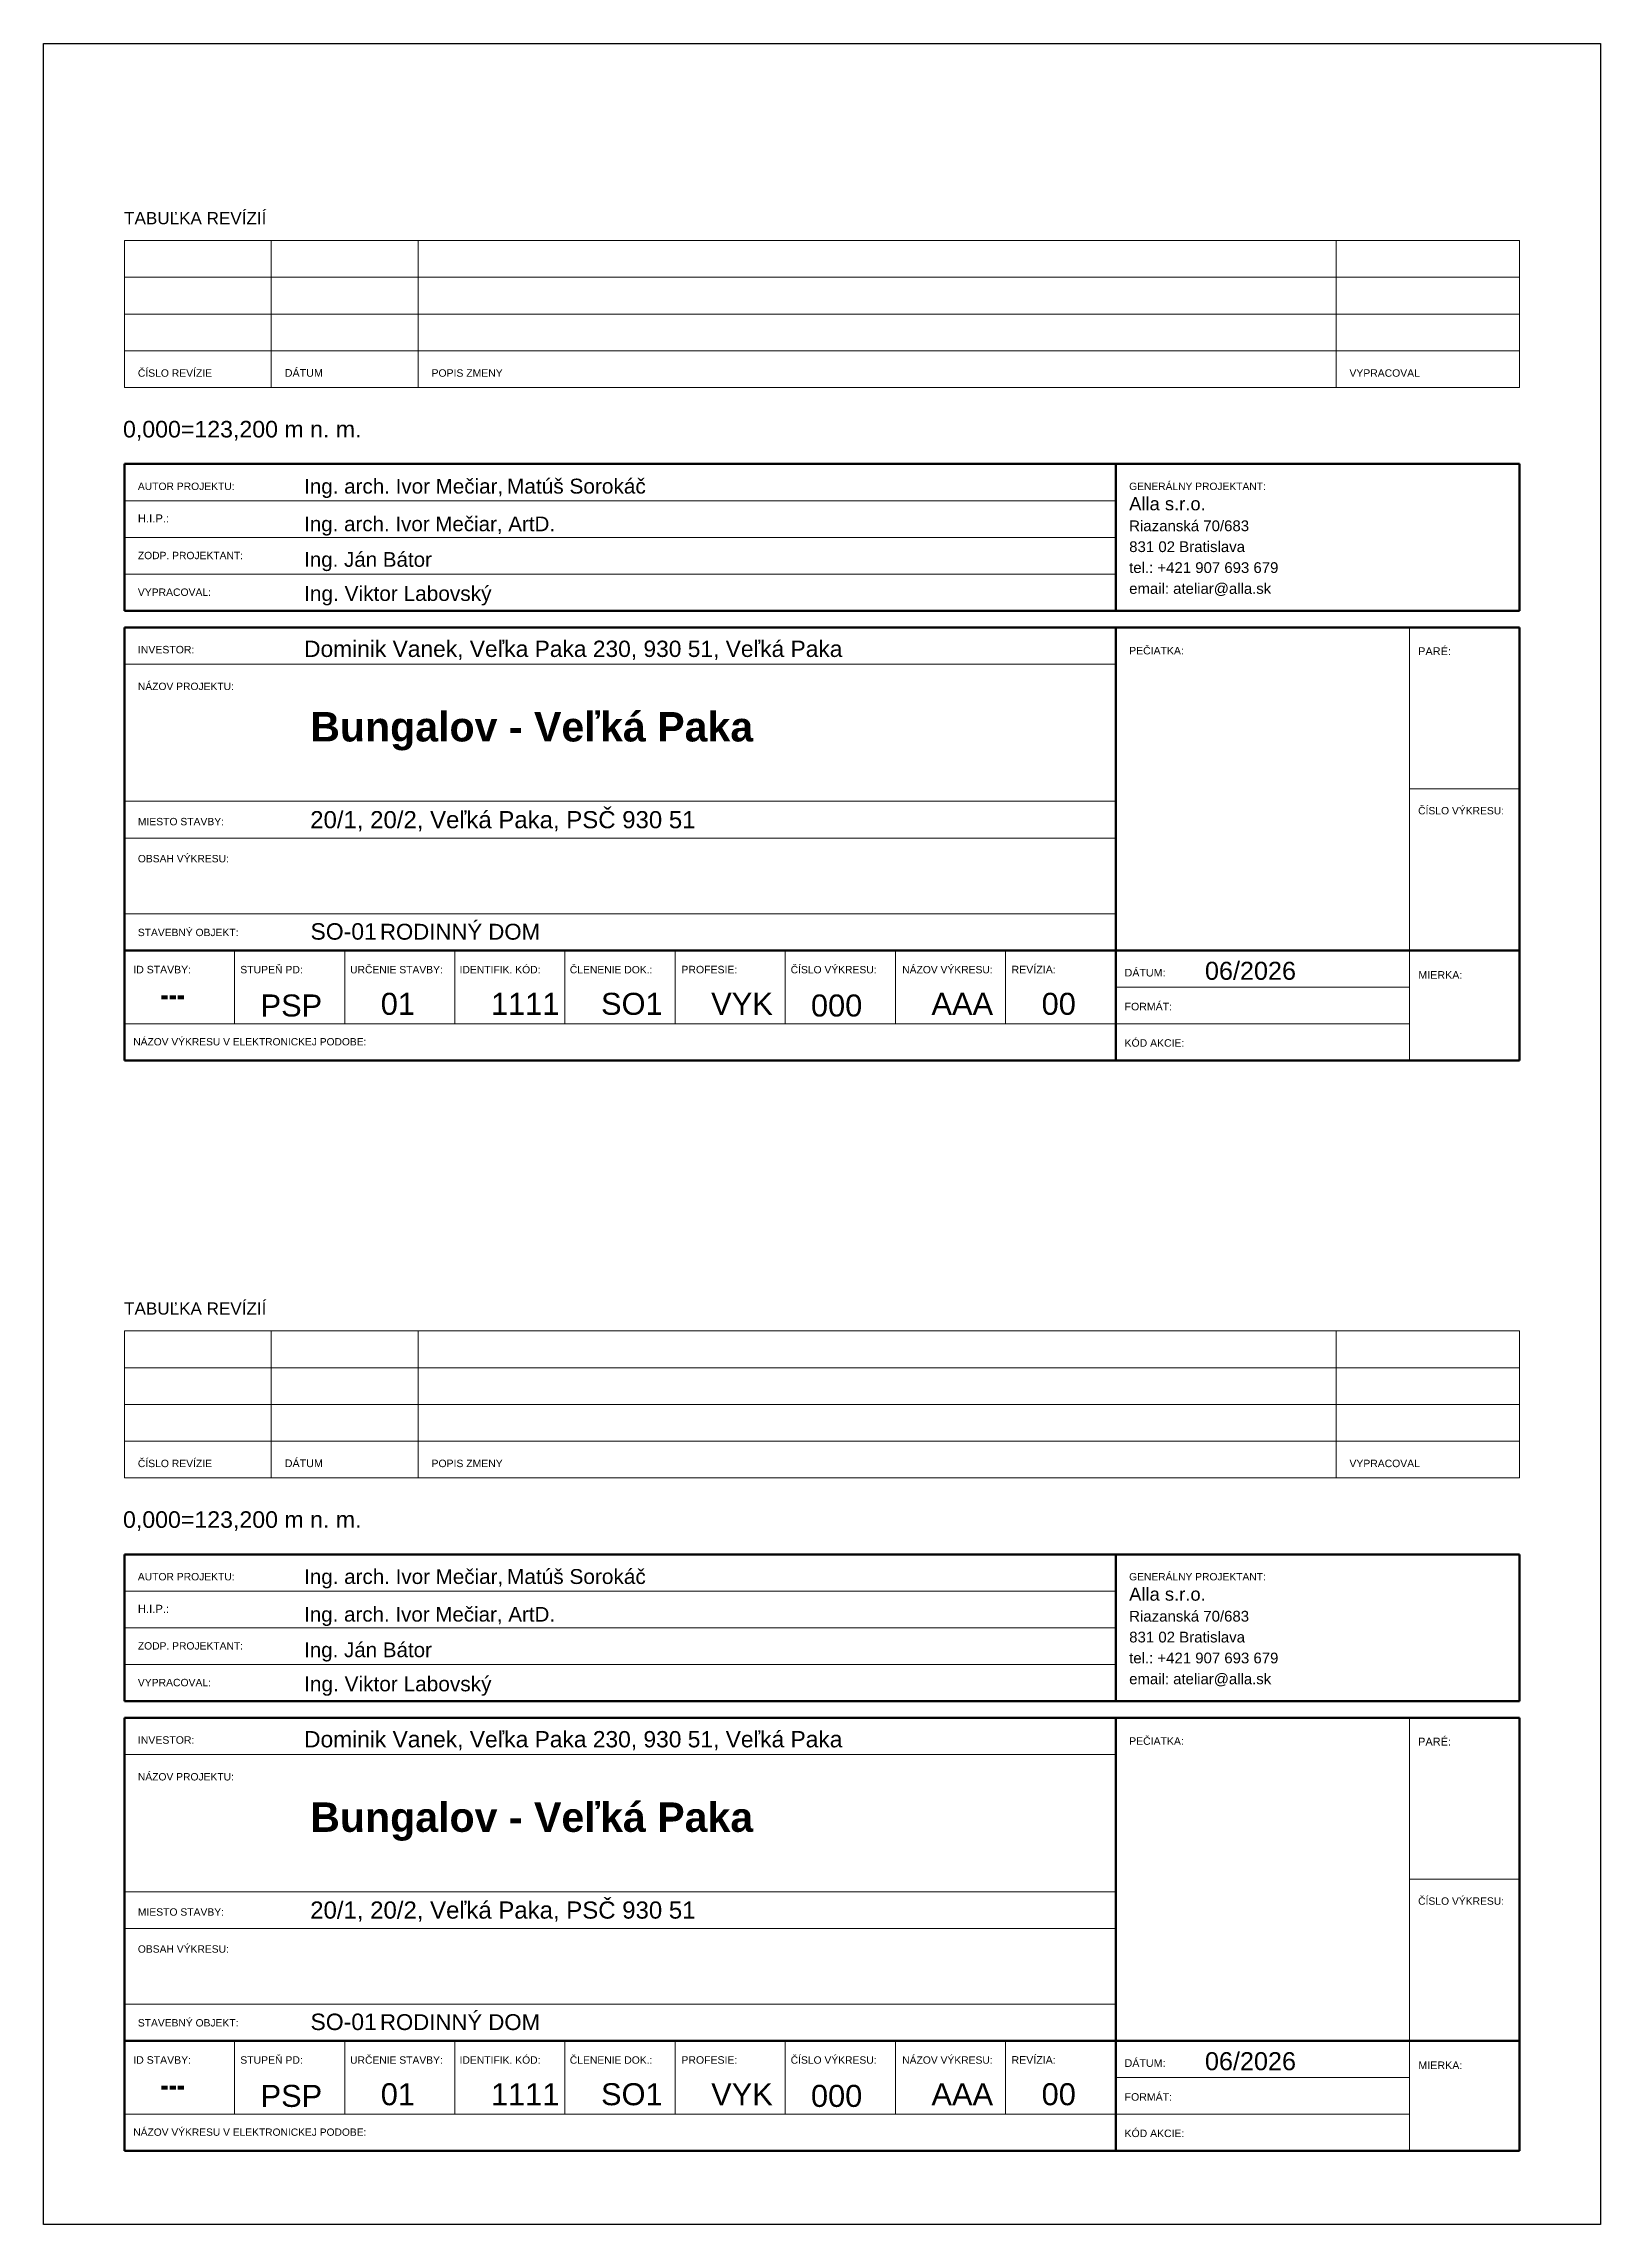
# Model space of a CAD drawing. Header units: millimetres. Extents: x 1046 to 74297, y -4150 to 54562.
# Drawn here: x 46650 to 57250, y 1270 to 16120 of the extents above; entities that cross this region are included whole.
import ezdxf

# ---------------------------------------------------------------- set-up
doc = ezdxf.new("R2010")
doc.units = ezdxf.units.MM
doc.layers.add('NETLAC', color=6, linetype='Continuous', plot=False)
doc.layers.add('Text Notes', color=7, linetype='Continuous', lineweight=9)
doc.styles.add('ARIAL', font='arial.ttf')
doc.styles.add('Arial$001H0', font='arial.ttf')
doc.styles.add('Arial$101H0', font='arialbd.ttf')
doc.styles.add('Arial_B', font='arialbd.ttf', dxfattribs={"width": 0.8, "height": 3})
doc.styles.add('Microsoft Sans Serif$001H0', font='micross.ttf')

msp = doc.modelspace()

# ---------------------------------------------------------------- linework, layer by layer
at = {"color": 7, "linetype": 'Continuous', "lineweight": 9, "true_color": 0x000007}
for p, q in [((47200.1, 14778.6), (47200.1, 13778.6)), ((47200.1, 14778.6), (56699.9, 14778.6)), ((48200.1, 14778.6), (48200.1, 13778.6)), ((49200.1, 14778.6), (49200.1, 13778.6)), ((55449.9, 14778.6), (55449.9, 13778.6)), ((56699.9, 13778.6), (56699.9, 14778.6)), ((47200.1, 14528.6), (56699.9, 14528.6)), ((47200.1, 14278.6), (56699.9, 14278.6)), ((47200.1, 14028.6), (56699.9, 14028.6)), ((47200.1, 13778.6), (56699.9, 13778.6)), ((53949.9, 12257.5), (53949.9, 13257.5)), ((53949.9, 13007.5), (47200.1, 13007.5)), ((53949.9, 12757.5), (47200.1, 12757.5)), ((53949.9, 12507.5), (47200.1, 12507.5)), ((55949.9, 9195), (55949.9, 12144.9)), ((53949.9, 11895), (47200.1, 11895)), ((53949.9, 11145), (53949.9, 9945)), ((55949.9, 11045), (56699.9, 11045)), ((53949.9, 10960.4), (47200.1, 10960.4)), ((53949.9, 10710.4), (47200.1, 10710.4)), ((53949.9, 10195), (47200.1, 10195)), ((47950.1, 9945), (47950.1, 9445)), ((48700.1, 9945), (48700.1, 9445)), ((49450.1, 9945), (49450.1, 9445)), ((50200, 9945), (50200, 9445)), ((50950, 9945), (50950, 9445)), ((51700, 9945), (51700, 9445)), ((52450, 9945), (52450, 9445)), ((53200, 9945), (53200, 9445)), ((53949.9, 9945), (53949.9, 9195)), ((56699.9, 9945), (53949.9, 9945)), ((55949.9, 9695), (53949.9, 9695)), ((55949.9, 9445), (47200.1, 9445)), ((47200.1, 7353.6), (47200.1, 6353.6)), ((47200.1, 7353.6), (56699.9, 7353.6)), ((48200.1, 7353.6), (48200.1, 6353.6)), ((49200.1, 7353.6), (49200.1, 6353.6)), ((55449.9, 7353.6), (55449.9, 6353.6)), ((56699.9, 6353.6), (56699.9, 7353.6)), ((47200.1, 7103.6), (56699.9, 7103.6)), ((47200.1, 6853.6), (56699.9, 6853.6)), ((47200.1, 6603.6), (56699.9, 6603.6)), ((47200.1, 6353.6), (56699.9, 6353.6)), ((53949.9, 4832.5), (53949.9, 5832.5)), ((53949.9, 5582.5), (47200.1, 5582.5)), ((53949.9, 5332.5), (47200.1, 5332.5)), ((53949.9, 5082.5), (47200.1, 5082.5)), ((55949.9, 1770), (55949.9, 4719.9)), ((53949.9, 4470), (47200.1, 4470)), ((53949.9, 3720), (53949.9, 2520)), ((55949.9, 3620), (56699.9, 3620)), ((53949.9, 3535.4), (47200.1, 3535.4)), ((53949.9, 3285.4), (47200.1, 3285.4)), ((53949.9, 2770), (47200.1, 2770)), ((47950.1, 2520), (47950.1, 2020)), ((48700.1, 2520), (48700.1, 2020)), ((49450.1, 2520), (49450.1, 2020)), ((50200, 2520), (50200, 2020)), ((50950, 2520), (50950, 2020)), ((51700, 2520), (51700, 2020)), ((52450, 2520), (52450, 2020)), ((53200, 2520), (53200, 2020)), ((53949.9, 2520), (53949.9, 1770)), ((56699.9, 2520), (53949.9, 2520)), ((55949.9, 2270), (53949.9, 2270)), ((55949.9, 2020), (47200.1, 2020))]:
    msp.add_line(p, q, dxfattribs=at)
at = {"color": 7, "linetype": 'Continuous', "lineweight": 70, "true_color": 0x000007}
for p, q in [((47200.1, 13257.5), (56699.9, 13257.5)), ((47200.1, 13257.5), (47200.1, 12257.5)), ((53949.9, 13257.5), (53949.9, 12257.5)), ((56699.9, 13257.5), (56699.9, 12257.5)), ((56699.9, 12257.5), (47200.1, 12257.5)), ((47200.1, 9195), (47200.1, 12144.9)), ((53949.9, 12144.9), (47200.1, 12144.9)), ((53949.9, 12144.9), (53949.9, 9945)), ((56699.9, 12144.9), (53949.9, 12144.9)), ((56699.9, 12144.9), (56699.9, 9195)), ((47200.1, 9945), (53949.9, 9945)), ((53949.9, 9945), (53949.9, 9195)), ((56699.9, 9945), (53949.9, 9945)), ((56699.9, 9195), (47200.1, 9195)), ((47200.1, 5832.5), (56699.9, 5832.5)), ((47200.1, 5832.5), (47200.1, 4832.5)), ((53949.9, 5832.5), (53949.9, 4832.5)), ((56699.9, 5832.5), (56699.9, 4832.5)), ((56699.9, 4832.5), (47200.1, 4832.5)), ((47200.1, 1770), (47200.1, 4719.9)), ((53949.9, 4719.9), (47200.1, 4719.9)), ((53949.9, 4719.9), (53949.9, 2520)), ((56699.9, 4719.9), (53949.9, 4719.9)), ((56699.9, 4719.9), (56699.9, 1770)), ((47200.1, 2520), (53949.9, 2520)), ((53949.9, 2520), (53949.9, 1770)), ((56699.9, 2520), (53949.9, 2520)), ((56699.9, 1770), (47200.1, 1770))]:
    msp.add_line(p, q, dxfattribs=at)
at = {"layer": 'NETLAC'}
msp.add_lwpolyline([(57250, 1270), (46650, 1270), (46650, 16120), (57250, 16120)], close=True, dxfattribs=at)

# ---------------------------------------------------------------- texts
at = {"color": 7, "true_color": 0x000007}
for s, height, style, p in [('TABUĽKA REVÍZIÍ', 83.197, 'Arial$001H0', (47198, 14889.9)), ('ČÍSLO REVÍZIE', 50.471, 'Arial$001H0', (47291.7, 13851.5)), ('DÁTUM', 52.36, 'Arial$001H0', (48291.7, 13851.5)), ('POPIS ZMENY', 50.708, 'Arial$001H0', (49291.6, 13851.5)), ('VYPRACOVAL', 50.61, 'Arial$001H0', (55541.6, 13851.5)), ('0,000=123,200 m n. m.', 112.735, 'Arial$001H0', (47190.5, 13438.2)), ('AUTOR PROJEKTU:', 50.247, 'Arial$001H0', (47291.7, 13080.4)), ('Ing. arch. Ivor Mečiar, ', 100.358, 'Arial$001H0', (48423.6, 13055.9)), ('Matúš Sorokáč', 101.461, 'Arial$001H0', (49805.2, 13055.9)), ('GENERÁLNY PROJEKTANT:', 49.938, 'Arial$001H0', (54041.6, 13080.4)), ('Alla s.r.o.', 89.515, 'Microsoft Sans Serif$001H0', (54041.6, 12942.1)), ('H.I.P.:', 54.91, 'Arial$001H0', (47291.7, 12859.3)), ('Ing. arch. Ivor Mečiar, ArtD.', 100.071, 'Arial$001H0', (48423.6, 12799.6)), ('Riazanská 70/683', 73.014, 'Arial$001H0', (54041.6, 12799.9)), ('ZODP. PROJEKTANT:', 50.163, 'Arial$001H0', (47291.7, 12609.3)), ('Ing. Ján Bátor', 100.071, 'Arial$001H0', (48423.6, 12557.4)), ('831 02 Bratislava', 73.068, 'Arial$001H0', (54041.6, 12657.7)), ('tel.: +421 907 693 679', 72.862, 'Arial$001H0', (54041.6, 12515.5)), ('VYPRACOVAL:', 50.548, 'Arial$001H0', (47291.7, 12359.3)), ('Ing. Viktor Labovský', 101.461, 'Arial$001H0', (48423.6, 12325)), ('email: ateliar@alla.sk', 72.73, 'Arial$001H0', (54041.6, 12373.3)), ('Dominik Vanek, Veľka Paka 230, 930 51, Veľká Paka', 110.942, 'Arial$001H0', (48423.6, 11943.4)), ('INVESTOR:', 51.15, 'Arial$001H0', (47291.7, 11967.8)), ('PEČIATKA:', 50.99, 'Arial$001H0', (54041.6, 11960.7)), ('PARÉ:', 53.39, 'Arial$001H0', (56009, 11955.8)), ('NÁZOV PROJEKTU:', 50.175, 'Arial$001H0', (47291.7, 11718)), ('Bungalov - Veľká Paka', 200.348, 'Arial$101H0', (48465.4, 11367.9)), ('MIESTO STAVBY:', 50.389, 'Arial$001H0', (47291.7, 10797.1)), ('20/1, 20/2, Veľká Paka, PSČ 930 51', 116.805, 'Arial$001H0', (48465.2, 10777)), ('ČÍSLO VÝKRESU:', 50.282, 'Arial$001H0', (56009, 10871.5)), ('OBSAH VÝKRESU:', 50.223, 'Arial$001H0', (47291.7, 10545)), ('STAVEBNÝ OBJEKT:', 50.131, 'Arial$001H0', (47291.7, 10042.5)), (' SO-01 ', 111.95, 'Arial$001H0', (48423.6, 10018.3)), ('RODINNÝ DOM', 108.022, 'Arial$001H0', (48940.4, 10018.3)), ('ID STAVBY:', 51.19, 'Arial$001H0', (47260.5, 9789)), ('STUPEŇ PD:', 50.78, 'Arial$001H0', (47989.1, 9789)), ('URČENIE STAVBY:', 50.196, 'Arial$001H0', (48737, 9789)), ('IDENTIFIK. KÓD:', 50.346, 'Arial$001H0', (49482.3, 9789)), ('ČLENENIE DOK.:', 50.324, 'Arial$001H0', (50232.8, 9789)), ('PROFESIE:', 51.18, 'Arial$001H0', (50992.5, 9789)), ('ČÍSLO VÝKRESU:', 50.282, 'Arial$001H0', (51736.5, 9789)), ('NÁZOV VÝKRESU:', 50.229, 'Arial$001H0', (52496.2, 9789)), ('REVÍZIA:', 51.73, 'Arial$001H0', (53240.3, 9789)), ('DÁTUM:', 52.02, 'Arial$001H0', (54010.4, 9767.5)), ('06/2026', 122.78, 'Arial$001H0', (54557.5, 9744.9)), ('MIERKA:', 52.21, 'Arial$001H0', (56010.3, 9752)), ('FORMÁT:', 51.43, 'Arial$001H0', (54010.4, 9537.1)), ('NÁZOV VÝKRESU V ELEKTRONICKEJ PODOBE:', 49.874, 'Arial$001H0', (47260.5, 9298.3)), ('KÓD AKCIE:', 50.88, 'Arial$001H0', (54010.4, 9289.5)), ('TABUĽKA REVÍZIÍ', 83.197, 'Arial$001H0', (47198, 7464.9)), ('ČÍSLO REVÍZIE', 50.471, 'Arial$001H0', (47291.7, 6426.5)), ('DÁTUM', 52.36, 'Arial$001H0', (48291.7, 6426.5)), ('POPIS ZMENY', 50.708, 'Arial$001H0', (49291.6, 6426.5)), ('VYPRACOVAL', 50.61, 'Arial$001H0', (55541.6, 6426.5)), ('0,000=123,200 m n. m.', 112.735, 'Arial$001H0', (47190.5, 6013.2)), ('AUTOR PROJEKTU:', 50.247, 'Arial$001H0', (47291.7, 5655.4)), ('Ing. arch. Ivor Mečiar, ', 100.358, 'Arial$001H0', (48423.6, 5630.9)), ('Matúš Sorokáč', 101.461, 'Arial$001H0', (49805.2, 5630.9)), ('GENERÁLNY PROJEKTANT:', 49.938, 'Arial$001H0', (54041.6, 5655.4)), ('Alla s.r.o.', 89.515, 'Microsoft Sans Serif$001H0', (54041.6, 5517.1)), ('H.I.P.:', 54.91, 'Arial$001H0', (47291.7, 5434.3)), ('Ing. arch. Ivor Mečiar, ArtD.', 100.071, 'Arial$001H0', (48423.6, 5374.6)), ('Riazanská 70/683', 73.014, 'Arial$001H0', (54041.6, 5374.9)), ('ZODP. PROJEKTANT:', 50.163, 'Arial$001H0', (47291.7, 5184.3)), ('Ing. Ján Bátor', 100.071, 'Arial$001H0', (48423.6, 5132.4)), ('831 02 Bratislava', 73.068, 'Arial$001H0', (54041.6, 5232.7)), ('tel.: +421 907 693 679', 72.862, 'Arial$001H0', (54041.6, 5090.5)), ('VYPRACOVAL:', 50.548, 'Arial$001H0', (47291.7, 4934.3)), ('Ing. Viktor Labovský', 101.461, 'Arial$001H0', (48423.6, 4900)), ('email: ateliar@alla.sk', 72.73, 'Arial$001H0', (54041.6, 4948.3)), ('Dominik Vanek, Veľka Paka 230, 930 51, Veľká Paka', 110.942, 'Arial$001H0', (48423.6, 4518.4)), ('INVESTOR:', 51.15, 'Arial$001H0', (47291.7, 4542.8)), ('PEČIATKA:', 50.99, 'Arial$001H0', (54041.6, 4535.7)), ('PARÉ:', 53.39, 'Arial$001H0', (56009, 4530.8)), ('NÁZOV PROJEKTU:', 50.175, 'Arial$001H0', (47291.7, 4293)), ('Bungalov - Veľká Paka', 200.348, 'Arial$101H0', (48465.4, 3942.9)), ('MIESTO STAVBY:', 50.389, 'Arial$001H0', (47291.7, 3372.1)), ('20/1, 20/2, Veľká Paka, PSČ 930 51', 116.805, 'Arial$001H0', (48465.2, 3352)), ('ČÍSLO VÝKRESU:', 50.282, 'Arial$001H0', (56009, 3446.5)), ('OBSAH VÝKRESU:', 50.223, 'Arial$001H0', (47291.7, 3120)), ('STAVEBNÝ OBJEKT:', 50.131, 'Arial$001H0', (47291.7, 2617.5)), (' SO-01 ', 111.95, 'Arial$001H0', (48423.6, 2593.3)), ('RODINNÝ DOM', 108.022, 'Arial$001H0', (48940.4, 2593.3)), ('ID STAVBY:', 51.19, 'Arial$001H0', (47260.5, 2364)), ('STUPEŇ PD:', 50.78, 'Arial$001H0', (47989.1, 2364)), ('URČENIE STAVBY:', 50.196, 'Arial$001H0', (48737, 2364)), ('IDENTIFIK. KÓD:', 50.346, 'Arial$001H0', (49482.3, 2364)), ('ČLENENIE DOK.:', 50.324, 'Arial$001H0', (50232.8, 2364)), ('PROFESIE:', 51.18, 'Arial$001H0', (50992.5, 2364)), ('ČÍSLO VÝKRESU:', 50.282, 'Arial$001H0', (51736.5, 2364)), ('NÁZOV VÝKRESU:', 50.229, 'Arial$001H0', (52496.2, 2364)), ('REVÍZIA:', 51.73, 'Arial$001H0', (53240.3, 2364)), ('DÁTUM:', 52.02, 'Arial$001H0', (54010.4, 2342.5)), ('06/2026', 122.78, 'Arial$001H0', (54557.5, 2319.9)), ('MIERKA:', 52.21, 'Arial$001H0', (56010.3, 2327)), ('FORMÁT:', 51.43, 'Arial$001H0', (54010.4, 2112.1)), ('NÁZOV VÝKRESU V ELEKTRONICKEJ PODOBE:', 49.874, 'Arial$001H0', (47260.5, 1873.3)), ('KÓD AKCIE:', 50.88, 'Arial$001H0', (54010.4, 1864.5))]:
    msp.add_text(s, height=height, dxfattribs=dict(at, style=style)).set_placement(p)
at = {"layer": 'Text Notes', "char_height": 150, "attachment_point": 1}
for s, insert, width, style in [('01', (48945.5, 9656.4), 230.886, 'ARIAL'), ('1111', (49695.5, 9656.4), 461.772, 'ARIAL'), ('SO1', (50445.5, 9656.4), 413.671, 'ARIAL'), ('VYK', (51195.5, 9656.4), 320.885, 'ARIAL'), ('AAA', (52695.5, 9656.4), 378.397, 'ARIAL'), ('00', (53445.5, 9656.4), 230.886, 'ARIAL'), ('---', (47445.5, 9719), 202.025, 'Arial_B'), ('PSP', (48127.3, 9645), 378.397, 'ARIAL'), ('000', (51874.8, 9645), 378.397, 'ARIAL'), ('01', (48945.5, 2231.4), 230.886, 'ARIAL'), ('1111', (49695.5, 2231.4), 461.772, 'ARIAL'), ('SO1', (50445.5, 2231.4), 413.671, 'ARIAL'), ('VYK', (51195.5, 2231.4), 320.885, 'ARIAL'), ('AAA', (52695.5, 2231.4), 378.397, 'ARIAL'), ('00', (53445.5, 2231.4), 230.886, 'ARIAL'), ('---', (47445.5, 2294), 202.025, 'Arial_B'), ('PSP', (48127.3, 2220), 378.397, 'ARIAL'), ('000', (51874.8, 2220), 378.397, 'ARIAL')]:
    msp.add_mtext(s, dxfattribs=dict(at, insert=insert, width=width, style=style))

doc.saveas('drawing.dxf')
